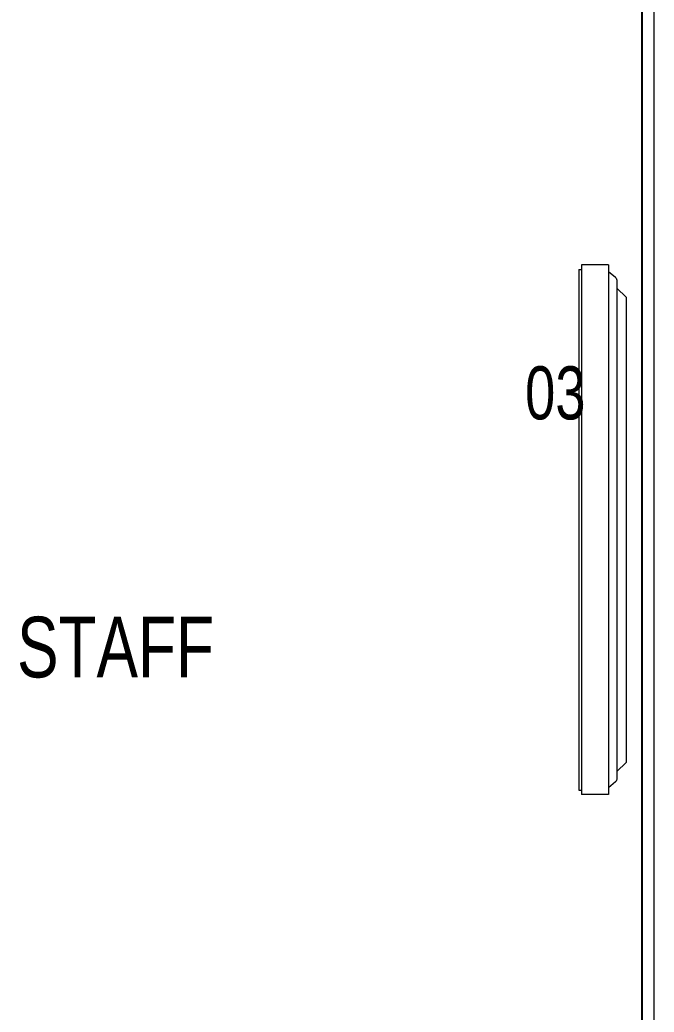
# Model space of a CAD drawing. Header units: metres. Extents: x -18745 to 220762, y -1579758 to -1356048.
# Drawn here: x 113987 to 115033, y -1431754 to -1430118 of the extents above; entities that cross this region are included whole.
import ezdxf

# ---------------------------------------------------------------- set-up
doc = ezdxf.new("R2010")
doc.units = ezdxf.units.M
doc.layers.get('0').update_dxf_attribs({"lineweight": 0})
for name, color, linetype, lineweight in [('A-100 - Copy$0$72_EGR_BASE_TEXT', 8, 'Continuous', 0), ('A-100 - Copy$0$Medical Equipment and Furniture', 8, 'Continuous', 0), ('A-100 - Copy$0$Walls', 8, 'Continuous', 0)]:
    doc.layers.add(name, color=color, linetype=linetype, lineweight=lineweight)
doc.layers.add('A-100 - Copy$0$axes', color=8, linetype='Continuous')
doc.styles.add('A-100 - Copy$0$X3G_ENTITY_257CFD', font='swisscl.ttf', dxfattribs={"height": 200})
doc.styles.add('A-100 - Copy$0$X3G_ENTITY_2587EA', font='swisscl.ttf', dxfattribs={"height": 200})

# ---------------------------------------------------------------- blocks, each defined once
blk = doc.blocks.new('A-100 - Copy$0$DM15862C-P')
for p, q in [((-0.3835, 0), (-0.3983, -0.0149)), ((0.3835, 0), (-0.3835, 0)), ((0.3835, 0), (0.3983, -0.0149)), ((0.41, -0.0149), (-0.4099, -0.0149)), ((-0.4367, -0.0287), (-0.4367, -0.0734)), ((0.4365, -0.0287), (-0.4367, -0.0287)), ((-0.4157, -0.0175), (-0.4256, -0.0287)), ((0.4157, -0.0175), (0.4254, -0.0287)), ((0.4365, -0.0287), (0.4365, -0.0734)), ((0.4365, -0.0734), (-0.4367, -0.0734)), ((-0.4291, -0.078), (-0.4291, -0.0734)), ((0.429, -0.078), (-0.4291, -0.078)), ((0.429, -0.078), (0.429, -0.0734))]:
    blk.add_line(p, q)
for points in [[(-0.4099, -0.0149), (-0.4121, -0.0149), (-0.4141, -0.0158), (-0.4157, -0.0175)], [(0.4157, -0.0175), (0.4141, -0.0158), (0.4121, -0.0149), (0.41, -0.0149)]]:
    blk.add_open_spline(points, degree=3)
blk = doc.blocks.new('A-100 - Copy')
at = {"layer": 'A-100 - Copy$0$axes'}
blk.add_line((115013.3, -1477297.4, 0), (115013.3, -1366771.9, 0), dxfattribs=at)
at = {"layer": 'A-100 - Copy$0$Walls'}
blk.add_line((115032.9, -1433372.7, 2.4), (115032.9, -1429852.7, 2.4), dxfattribs=at)
at = {"layer": 'A-100 - Copy$0$Medical Equipment and Furniture', "xscale": -1000, "yscale": 1000, "zscale": 1000, "rotation": 270}
blk.add_blockref('A-100 - Copy$0$DM15862C-P', (114986.5, -1430958.4, 2.4), dxfattribs=at)
at = {"layer": 'A-100 - Copy$0$72_EGR_BASE_TEXT', "insert": (114145.1, -1431101.8, 2.4), "char_height": 100, "attachment_point": 2, "style": 'A-100 - Copy$0$X3G_ENTITY_2587EA'}
blk.add_mtext('STAFF', dxfattribs=at)
at = {"layer": 'A-100 - Copy$0$Medical Equipment and Furniture', "insert": (114870, -1430689, 2.4), "char_height": 87.47, "attachment_point": 2, "style": 'A-100 - Copy$0$X3G_ENTITY_257CFD'}
blk.add_mtext('03', dxfattribs=at)

msp = doc.modelspace()

# ---------------------------------------------------------------- block references
msp.add_blockref('A-100 - Copy', (0, 0))

doc.saveas('drawing.dxf')
